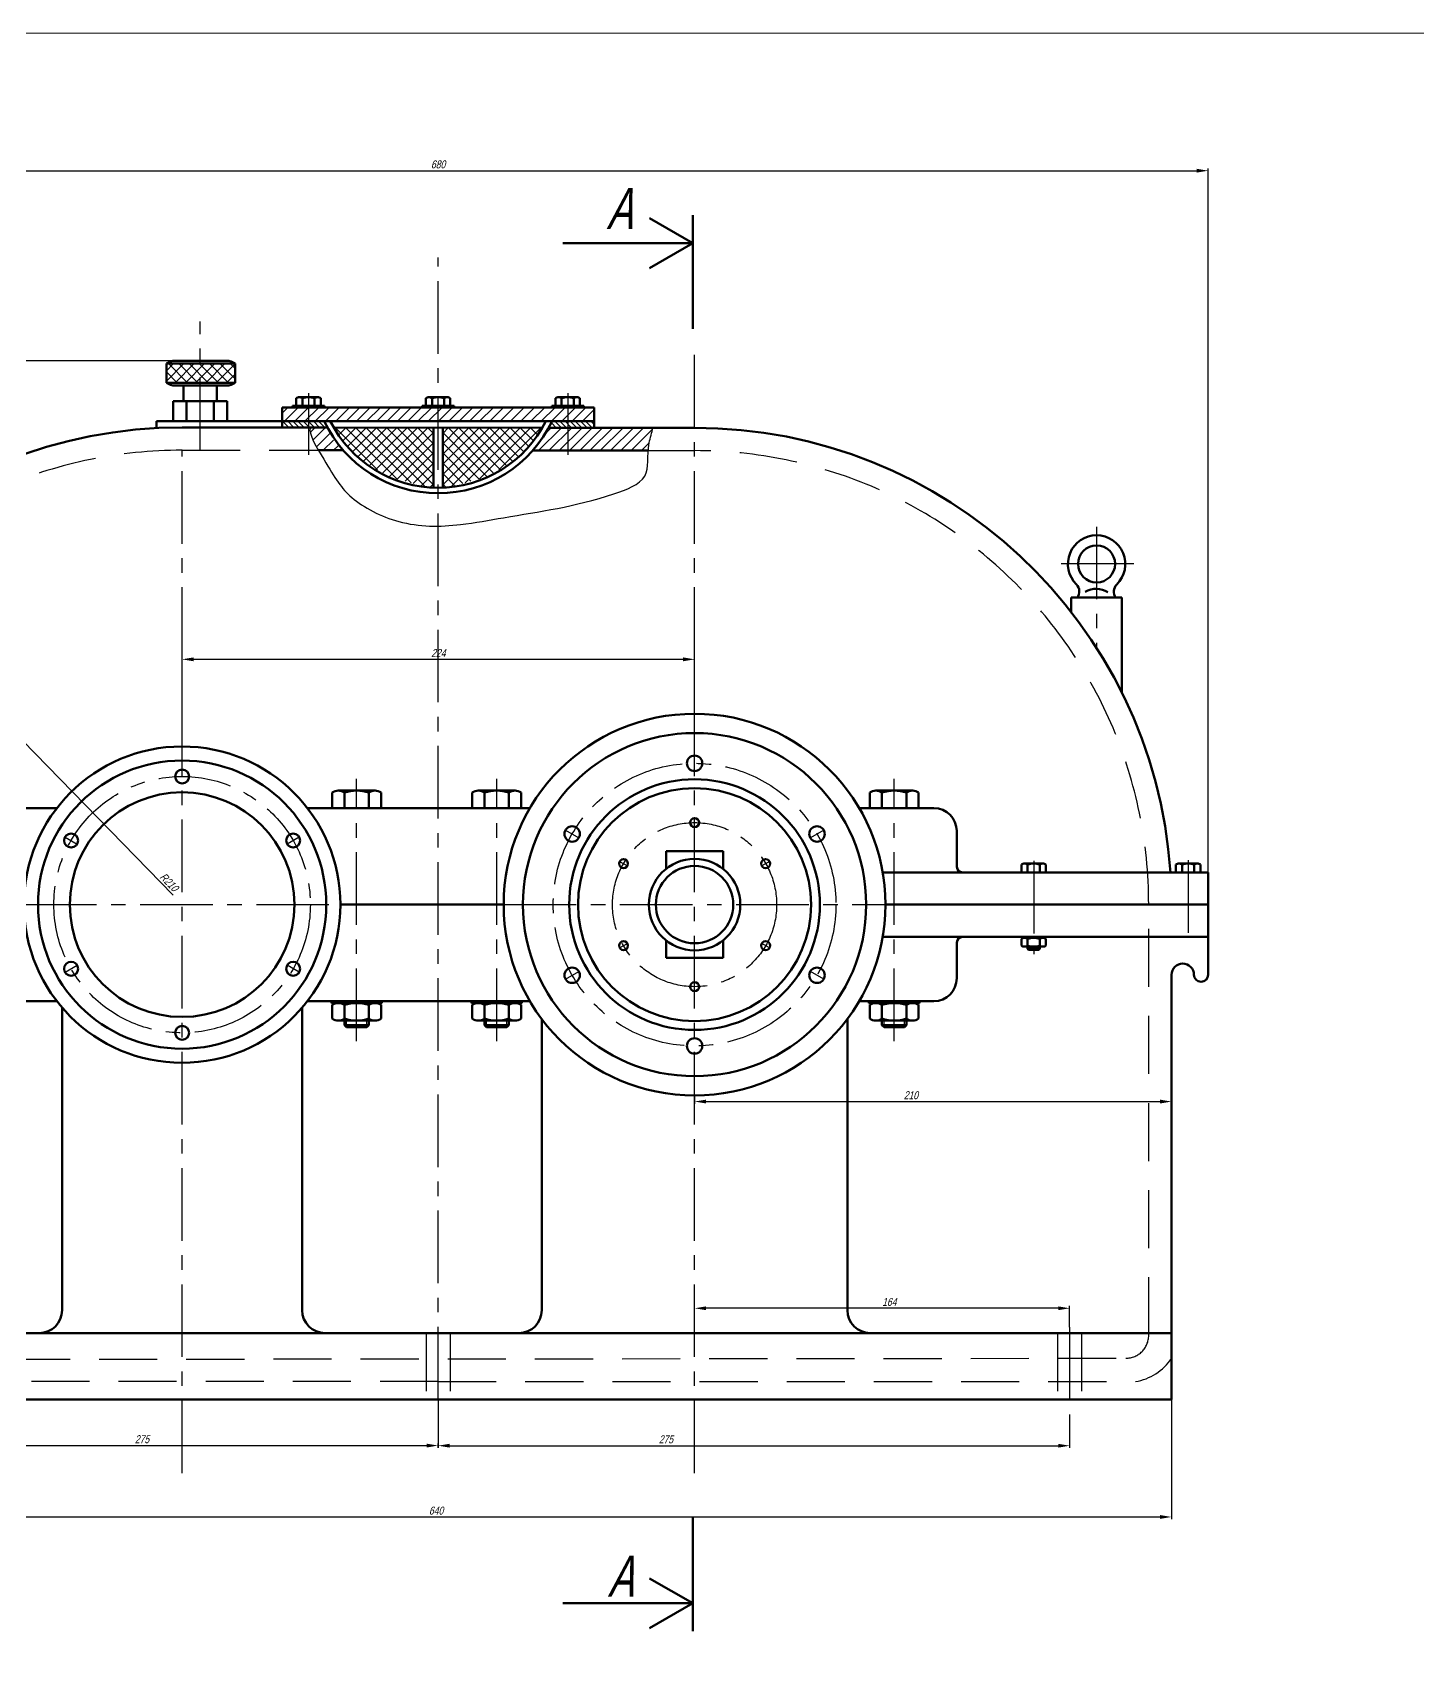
# Model space of a CAD drawing. Header units: millimetres. Extents: x 17910 to 19863, y 26307 to 27710.
# Drawn here: x 18281 to 18886, y 26997 to 27710 of the extents above; entities that cross this region are included whole.
import ezdxf

# ---------------------------------------------------------------- set-up
doc = ezdxf.new("R2010")
doc.units = ezdxf.units.MM
doc.linetypes.add('CENTER', pattern=[50.8, 31.75, -6.35, 6.35, -6.35])
doc.linetypes.add('DASHEDX2', pattern=[38.1, 25.4, -12.7])
for name, color, linetype in [('ОСЕВ', 5, 'CENTER'), ('Пунктир', 243, 'DASHEDX2'), ('РАЗМ', 6, 'Continuous'), ('ТОНК', 140, 'Continuous'), ('ШТРИХ', 30, 'Continuous')]:
    doc.layers.add(name, color=color, linetype=linetype)
doc.layers.add('ОСН', color=7, linetype='Continuous', lineweight=50)
doc.styles.add('MYSTYLE2', font='cad1win.shx', dxfattribs={"width": 0.8, "oblique": 15})
doc.styles.add('STYLE1', font='cad1win.shx', dxfattribs={"width": 0.9, "oblique": 15})
doc.dimstyles.new('STANDARD1', dxfattribs={"dimtxt": 3.5, "dimasz": 5, "dimexe": 1, "dimexo": 0, "dimgap": 1, "dimtad": 1, "dimdec": 4, "dimdsep": 46, "dimlunit": 6, "dimtxsty": 'MYSTYLE2', "dimcen": 2.5, "dimadec": 0, "dimazin": 0, "dimtfac": 1, "dimtdec": 4, "dimtmove": 0, "dimatfit": 3, "dimfxl": 0, "dimtolj": 1, "dimtzin": 0, "dimarcsym": 0})
pattern_1 = [(45, (-5092.6854, 618.8602), (-2.24506403, 2.24506403), [])]
pattern_2 = [(135, (-5092.6854, 618.8602), (-1.122532015, -1.122532015), [])]
pattern_3 = [(45, (-5092.6854, 618.8602), (-2.24506403, 2.24506403), []), (135, (-5092.6854, 618.8602), (-2.24506403, -2.24506403), [])]

# ---------------------------------------------------------------- blocks, each defined once
blk = doc.blocks.new('*D11')
at = {"layer": 'DEFPOINTS', "color": 0}
for p in [(18200.53, 27478.21), (18346.13, 27328.69)]:
    blk.add_point(p, dxfattribs=at)
at = {"layer": 'РАЗМ', "color": 0, "lineweight": -2}
blk.add_line((18342.14, 27332.79), (18204.02, 27474.63), dxfattribs=at)
at = {"layer": 'РАЗМ', "color": 0}
blk.add_solid([(18204.62, 27475.21), (18203.42, 27474.05), (18200.53, 27478.21)], dxfattribs=at)
at = {"layer": 'РАЗМ', "color": 0, "insert": (18340.41, 27338.51), "char_height": 3.5, "attachment_point": 5, "rotation": 314.23825, "style": 'MYSTYLE2'}
blk.add_mtext('\\A1;R210', dxfattribs=at)
blk = doc.blocks.new('*D8')
at = {"layer": 'DEFPOINTS', "color": 0}
for p in [(18033.05, 27566.46), (18342.71, 27566.46), (18137.43, 27112.36)]:
    blk.add_point(p, dxfattribs=at)
at = {"layer": 'РАЗМ', "color": 0, "lineweight": -2}
for p, q in [((18342.71, 27566.46), (18032.05, 27566.46)), ((18033.05, 27117.36), (18033.05, 27561.46)), ((18137.43, 27112.36), (18032.05, 27112.36))]:
    blk.add_line(p, q, dxfattribs=at)
at = {"layer": 'РАЗМ', "color": 0}
for points in [[(18032.22, 27561.46), (18033.88, 27561.46), (18033.05, 27566.46)], [(18032.22, 27117.36), (18033.88, 27117.36), (18033.05, 27112.36)]]:
    blk.add_solid(points, dxfattribs=at)
at = {"layer": 'РАЗМ', "color": 0, "insert": (18030.3, 27339.41), "char_height": 3.5, "attachment_point": 5, "rotation": 90, "style": 'MYSTYLE2'}
blk.add_mtext('\\A1;454', dxfattribs=at)
blk = doc.blocks.new('*D7')
at = {"layer": 'DEFPOINTS', "color": 0}
for p in [(18794.64, 27649.61), (18121.41, 27342.81), (18794.64, 27342.81)]:
    blk.add_point(p, dxfattribs=at)
at = {"layer": 'РАЗМ', "color": 0, "lineweight": -2}
for p, q in [((18121.41, 27342.81), (18121.41, 27650.61)), ((18126.41, 27649.61), (18789.64, 27649.61)), ((18794.64, 27342.81), (18794.64, 27650.61))]:
    blk.add_line(p, q, dxfattribs=at)
at = {"layer": 'РАЗМ', "color": 0}
for points in [[(18126.41, 27650.45), (18126.41, 27648.78), (18121.41, 27649.61)], [(18789.64, 27650.45), (18789.64, 27648.78), (18794.64, 27649.61)]]:
    blk.add_solid(points, dxfattribs=at)
at = {"layer": 'РАЗМ', "color": 0, "insert": (18458.02, 27652.36), "char_height": 3.5, "attachment_point": 5, "style": 'MYSTYLE2'}
blk.add_mtext('\\A1;680', dxfattribs=at)
blk = doc.blocks.new('*D10')
at = {"layer": 'DEFPOINTS', "color": 0}
for p in [(18570.13, 27435.95), (18570.13, 27412.14), (18346.13, 27397.85)]:
    blk.add_point(p, dxfattribs=at)
at = {"layer": 'РАЗМ', "color": 0, "lineweight": -2}
for p, q in [((18346.13, 27397.85), (18346.13, 27436.95)), ((18351.13, 27435.95), (18565.13, 27435.95)), ((18570.13, 27412.14), (18570.13, 27436.95))]:
    blk.add_line(p, q, dxfattribs=at)
at = {"layer": 'РАЗМ', "color": 0}
for points in [[(18351.13, 27436.78), (18351.13, 27435.11), (18346.13, 27435.95)], [(18565.13, 27436.78), (18565.13, 27435.11), (18570.13, 27435.95)]]:
    blk.add_solid(points, dxfattribs=at)
at = {"layer": 'РАЗМ', "color": 0, "insert": (18458.13, 27438.7), "char_height": 3.5, "attachment_point": 5, "style": 'MYSTYLE2'}
blk.add_mtext('\\A1;224', dxfattribs=at)
blk = doc.blocks.new('*D14')
at = {"layer": 'DEFPOINTS', "color": 0}
for p in [(18137.43, 27112.36), (18778.61, 27112.36), (18778.61, 27060.95)]:
    blk.add_point(p, dxfattribs=at)
at = {"layer": 'РАЗМ', "color": 0, "lineweight": -2}
for p, q in [((18137.43, 27112.36), (18137.43, 27059.95)), ((18778.61, 27112.36), (18778.61, 27059.95)), ((18142.43, 27060.95), (18773.61, 27060.95))]:
    blk.add_line(p, q, dxfattribs=at)
at = {"layer": 'РАЗМ', "color": 0}
for points in [[(18142.43, 27061.78), (18142.43, 27060.12), (18137.43, 27060.95)], [(18773.61, 27061.78), (18773.61, 27060.12), (18778.61, 27060.95)]]:
    blk.add_solid(points, dxfattribs=at)
at = {"layer": 'РАЗМ', "color": 0, "insert": (18457.15, 27063.7), "char_height": 3.5, "attachment_point": 5, "style": 'MYSTYLE2'}
blk.add_mtext('\\A1;640', dxfattribs=at)
blk = doc.blocks.new('*D12')
at = {"layer": 'DEFPOINTS', "color": 0}
for p in [(18458.02, 27112.36), (18181.56, 27106.45), (18458.02, 27092.17)]:
    blk.add_point(p, dxfattribs=at)
at = {"layer": 'РАЗМ', "color": 0, "lineweight": -2}
for p, q in [((18458.02, 27112.36), (18458.02, 27091.17)), ((18181.56, 27106.45), (18181.56, 27091.17)), ((18186.56, 27092.17), (18453.02, 27092.17))]:
    blk.add_line(p, q, dxfattribs=at)
at = {"layer": 'РАЗМ', "color": 0}
for points in [[(18186.56, 27093), (18186.56, 27091.33), (18181.56, 27092.17)], [(18453.02, 27093), (18453.02, 27091.33), (18458.02, 27092.17)]]:
    blk.add_solid(points, dxfattribs=at)
at = {"layer": 'РАЗМ', "color": 0, "insert": (18328.6, 27094.92), "char_height": 3.5, "attachment_point": 5, "style": 'MYSTYLE2'}
blk.add_mtext('\\A1;275', dxfattribs=at)
blk = doc.blocks.new('*D16')
at = {"layer": 'DEFPOINTS', "color": 0}
for p in [(18778.61, 27298.06), (18570.13, 27245.24), (18778.61, 27242.58)]:
    blk.add_point(p, dxfattribs=at)
at = {"layer": 'РАЗМ', "color": 0, "lineweight": -2}
for p, q in [((18778.61, 27298.06), (18778.61, 27241.58)), ((18570.13, 27245.24), (18570.13, 27241.58)), ((18575.13, 27242.58), (18773.61, 27242.58))]:
    blk.add_line(p, q, dxfattribs=at)
at = {"layer": 'РАЗМ', "color": 0}
for points in [[(18575.13, 27243.42), (18575.13, 27241.75), (18570.13, 27242.58)], [(18773.61, 27243.42), (18773.61, 27241.75), (18778.61, 27242.58)]]:
    blk.add_solid(points, dxfattribs=at)
at = {"layer": 'РАЗМ', "color": 0, "insert": (18664.69, 27245.33), "char_height": 3.5, "attachment_point": 5, "style": 'MYSTYLE2'}
blk.add_mtext('\\A1;210', dxfattribs=at)
blk = doc.blocks.new('*D13')
at = {"layer": 'DEFPOINTS', "color": 0}
for p in [(18734.08, 27105.04), (18458.02, 27091.17), (18734.08, 27092.11)]:
    blk.add_point(p, dxfattribs=at)
at = {"layer": 'РАЗМ', "color": 0, "lineweight": -2}
for p, q in [((18734.08, 27105.04), (18734.08, 27091.11)), ((18458.02, 27091.17), (18458.02, 27093.11)), ((18463.02, 27092.11), (18729.08, 27092.11))]:
    blk.add_line(p, q, dxfattribs=at)
at = {"layer": 'РАЗМ', "color": 0}
for points in [[(18463.02, 27092.94), (18463.02, 27091.27), (18458.02, 27092.11)], [(18729.08, 27092.94), (18729.08, 27091.27), (18734.08, 27092.11)]]:
    blk.add_solid(points, dxfattribs=at)
at = {"layer": 'РАЗМ', "color": 0, "insert": (18557.61, 27094.86), "char_height": 3.5, "attachment_point": 5, "style": 'MYSTYLE2'}
blk.add_mtext('\\A1;275', dxfattribs=at)
blk = doc.blocks.new('*D15')
at = {"layer": 'DEFPOINTS', "color": 0}
for p in [(18570.13, 27152.2), (18570.13, 27141.36), (18734.08, 27143.9)]:
    blk.add_point(p, dxfattribs=at)
at = {"layer": 'РАЗМ', "color": 0, "lineweight": -2}
for p, q in [((18570.13, 27141.36), (18570.13, 27153.2)), ((18729.08, 27152.2), (18575.13, 27152.2)), ((18734.08, 27143.9), (18734.08, 27153.2))]:
    blk.add_line(p, q, dxfattribs=at)
at = {"layer": 'РАЗМ', "color": 0}
for points in [[(18575.13, 27153.03), (18575.13, 27151.37), (18570.13, 27152.2)], [(18729.08, 27153.03), (18729.08, 27151.37), (18734.08, 27152.2)]]:
    blk.add_solid(points, dxfattribs=at)
at = {"layer": 'РАЗМ', "color": 0, "insert": (18655.25, 27154.95), "char_height": 3.5, "attachment_point": 5, "style": 'MYSTYLE2'}
blk.add_mtext('\\A1;164', dxfattribs=at)

msp = doc.modelspace()

# ---------------------------------------------------------------- hatches: boundary and pattern name
at = {"layer": 'ШТРИХ'}
h = msp.add_hatch(dxfattribs=at)
h.set_pattern_fill('ANSI37', color=256, style=0)
h.set_pattern_definition(pattern_3)
h.paths.add_polyline_path([(18339.27859, 27565.24258), (18369.26914, 27565.24258), (18369.26914, 27556.91169), (18339.27859, 27556.91169)])
h = msp.add_hatch(dxfattribs=at)
h.set_pattern_fill('ANSI31', color=256, style=0)
h.set_pattern_definition([(45, (-5092.6854, 621.591), (-2.24506403, 2.24506403), [])])
h.paths.add_polyline_path([(18389.84938, 27546.09415), (18526.19543, 27546.09415), (18526.19543, 27540.07905), (18389.84938, 27540.07905)])
h = msp.add_hatch(dxfattribs=at)
h.set_pattern_fill('ANSI31', color=256, scale=0.5, angle=90, style=0)
h.set_pattern_definition(pattern_2)
h.paths.add_polyline_path([(18389.84938, 27540.07905), (18408.23036, 27540.07905), (18408.54239, 27538.20669), (18409.62743, 27537.32943), (18389.84938, 27537.34827)])
h = msp.add_hatch(dxfattribs=at)
h.set_pattern_fill('ANSI31', color=256, scale=0.5, angle=90, style=0)
h.set_pattern_definition(pattern_2)
h.paths.add_polyline_path([(18526.19543, 27540.07905), (18507.81445, 27540.07905), (18507.50242, 27538.20669), (18506.41739, 27537.32943), (18526.19543, 27537.34827)])
h = msp.add_hatch(dxfattribs=at)
h.set_pattern_fill('ANSI31', color=256, style=0)
h.set_pattern_definition(pattern_1)
h.paths.add_polyline_path([(18402.18759, 27537.33652), (18409.62743, 27537.32943), (18412.78029, 27530.64116), (18416.5936, 27527.33842), (18405.69181, 27527.33842), (18402.71077, 27533.92768), (18402.21039, 27536.37154)])
h = msp.add_hatch(dxfattribs=at)
h.set_pattern_fill('ANSI37', color=256, style=0)
h.set_pattern_definition(pattern_3)
h.paths.add_polyline_path([(18412.37825, 27537.32681), (18456.02548, 27537.28144), (18456.02548, 27510.99649), (18449.37984, 27512.24897), (18437.70604, 27515.42954), (18427.62413, 27520.94252), (18419.09437, 27528.45284), (18413.56625, 27535.93737)])
h = msp.add_hatch(dxfattribs=at)
h.set_pattern_fill('ANSI37', color=256, style=0)
h.set_pattern_definition([(135, (42008.7302, 618.8602), (2.24506403, 2.24506403), []), (45, (42008.7302, 618.8602), (2.24506403, -2.24506403), [])])
h.paths.add_polyline_path([(18503.66656, 27537.32681), (18460.01933, 27537.28144), (18460.01933, 27510.99649), (18466.66497, 27512.24897), (18478.33877, 27515.42954), (18488.42068, 27520.94252), (18496.95044, 27528.45284), (18502.47857, 27535.93737)])
h = msp.add_hatch(dxfattribs=at)
h.set_pattern_fill('ANSI31', color=256, style=0)
h.set_pattern_definition(pattern_1)
h.paths.add_polyline_path([(18549.84364, 27527.21381), (18550.2231, 27533.71812), (18551.94786, 27537.19389), (18506.36717, 27537.2373), (18503.27617, 27530.94638), (18499.34167, 27527.21381)])

# ---------------------------------------------------------------- linework, layer by layer
at = {"const_width": 0.5}
msp.add_lwpolyline([(17909.8245, 26307.23423), (17909.8245, 27709.73423), (19862.3245, 27709.73423), (19862.3245, 26307.23423)], dxfattribs=at)
at = {"layer": 'ОСЕВ'}
for p, q in [((18458.02241, 27112.35925), (18458.02241, 27611.72358)), ((18354.02247, 27527.38308), (18354.02247, 27583.67818)), ((18570.12907, 27080.11413), (18570.12907, 27575.38157)), ((18401.35996, 27552.35171), (18401.35996, 27525.29599)), ((18514.68485, 27552.35171), (18514.68485, 27525.29599)), ((18346.12907, 27080.11413), (18346.12907, 27527.3899)), ((18745.86084, 27493.95658), (18745.86084, 27440.19044)), ((18762.17542, 27477.642), (18729.54626, 27477.642)), ((18422.40909, 27269.03508), (18422.40909, 27383.65993)), ((18483.62784, 27269.03508), (18483.62784, 27383.65993)), ((18657.37867, 27269.03508), (18657.37867, 27383.65993)), ((18513.69482, 27361.27405), (18519.52741, 27357.9066)), ((18626.56332, 27361.27405), (18620.73073, 27357.9066)), ((18294.94154, 27358.24485), (18300.23188, 27355.19047)), ((18397.3166, 27358.24485), (18392.02626, 27355.19047)), ((18537.36905, 27347.60573), (18540.75487, 27345.65092)), ((18602.88909, 27347.60573), (18599.50327, 27345.65092)), ((18718.35282, 27347.79513), (18718.35282, 27307.01963)), ((18785.88728, 27348.09854), (18785.88728, 27310.41019)), ((18276.97338, 27328.69172), (18415.28476, 27328.69172)), ((18486.68059, 27328.69172), (18653.57755, 27328.69172)), ((18537.36905, 27309.77771), (18540.75487, 27311.73251)), ((18602.88909, 27309.77771), (18599.50327, 27311.73251)), ((18294.94154, 27299.13858), (18300.23188, 27302.19296)), ((18397.3166, 27299.13858), (18392.02626, 27302.19296)), ((18513.69482, 27296.10939), (18519.52741, 27299.47684)), ((18626.56332, 27296.10939), (18620.73073, 27299.47684)), ((18734.07613, 27143.90266), (18734.07613, 27105.04396))]:
    msp.add_line(p, q, dxfattribs=at)
for centre, radius in [((18570.12907, 27328.69172), 61.79721), ((18346.12907, 27328.69172), 56.05189), ((18570.12907, 27328.69172), 35.87321)]:
    msp.add_circle(centre, radius, dxfattribs=at)
at = {"layer": 'ОСН'}
for p, q in [((18569.39004, 27617.94977), (18550.37428, 27628.84844)), ((18512.5081, 27617.94977), (18569.39004, 27617.94977)), ((18569.39004, 27617.94977), (18550.37428, 27607.05111)), ((18339.27859, 27565.24258), (18369.26914, 27565.24258)), ((18339.27859, 27565.24258), (18339.27859, 27561.07714)), ((18339.27859, 27556.91169), (18339.27859, 27561.07714)), ((18346.77623, 27566.46092), (18342.7131, 27566.46092)), ((18361.7715, 27566.46092), (18346.77623, 27566.46092)), ((18365.83462, 27566.46092), (18361.7715, 27566.46092)), ((18369.26914, 27565.24258), (18369.26914, 27561.07714)), ((18369.26914, 27556.91169), (18369.26914, 27561.07714)), ((18369.26914, 27556.91169), (18339.27859, 27556.91169)), ((18346.77623, 27555.69335), (18342.7131, 27555.69335)), ((18346.77623, 27555.69335), (18346.77623, 27548.80286)), ((18361.7715, 27555.69335), (18346.77623, 27555.69335)), ((18361.26871, 27555.69335), (18361.26871, 27548.80286)), ((18365.83462, 27555.69335), (18361.7715, 27555.69335)), ((18342.18237, 27548.80286), (18365.86257, 27548.80286)), ((18342.18237, 27548.80286), (18342.18237, 27540.07905)), ((18348.10242, 27548.80286), (18348.09411, 27540.07718)), ((18359.94252, 27548.80286), (18359.95083, 27540.07718)), ((18365.86257, 27548.80286), (18365.86257, 27540.07905)), ((18389.84938, 27546.09415), (18458.02241, 27546.09415)), ((18389.84938, 27537.34827), (18389.84938, 27546.09415)), ((18396.0224, 27546.74192), (18394.3772, 27546.74192)), ((18394.3772, 27546.74192), (18394.3772, 27546.09415)), ((18396.0224, 27550.14097), (18396.0224, 27548.65828)), ((18396.0224, 27546.74192), (18396.0224, 27548.65828)), ((18401.35996, 27546.74192), (18396.0224, 27546.74192)), ((18397.24491, 27550.57463), (18398.69118, 27550.57463)), ((18398.69118, 27550.57463), (18404.02874, 27550.57463)), ((18398.69118, 27550.14097), (18398.69118, 27548.65828)), ((18398.69118, 27546.74192), (18398.69118, 27548.65828)), ((18401.35996, 27546.74192), (18406.69752, 27546.74192)), ((18404.02874, 27550.57463), (18405.47501, 27550.57463)), ((18404.02874, 27550.14097), (18404.02874, 27548.65828)), ((18404.02874, 27546.74192), (18404.02874, 27548.65828)), ((18406.69752, 27550.14097), (18406.69752, 27548.65828)), ((18406.69752, 27546.74192), (18406.69752, 27548.65828)), ((18406.69752, 27546.74192), (18408.34272, 27546.74192)), ((18408.34272, 27546.74192), (18408.34272, 27546.09415)), ((18451.03965, 27546.74192), (18451.03965, 27546.09415)), ((18452.68484, 27546.74192), (18451.03965, 27546.74192)), ((18452.68484, 27550.14097), (18452.68484, 27548.65828)), ((18452.68484, 27546.74192), (18452.68484, 27548.65828)), ((18458.02241, 27546.74192), (18452.68484, 27546.74192)), ((18455.35362, 27550.57463), (18453.90736, 27550.57463)), ((18460.69119, 27550.57463), (18455.35362, 27550.57463)), ((18455.35362, 27550.14097), (18455.35362, 27548.65828)), ((18455.35362, 27546.74192), (18455.35362, 27548.65828)), ((18458.02241, 27546.74192), (18463.35997, 27546.74192)), ((18526.19543, 27546.09415), (18458.02241, 27546.09415)), ((18462.13745, 27550.57463), (18460.69119, 27550.57463)), ((18460.69119, 27550.14097), (18460.69119, 27548.65828)), ((18460.69119, 27546.74192), (18460.69119, 27548.65828)), ((18463.35997, 27550.14097), (18463.35997, 27548.65828)), ((18463.35997, 27546.74192), (18463.35997, 27548.65828)), ((18463.35997, 27546.74192), (18465.00517, 27546.74192)), ((18465.00517, 27546.74192), (18465.00517, 27546.09415)), ((18509.34729, 27546.74192), (18507.70209, 27546.74192)), ((18507.70209, 27546.74192), (18507.70209, 27546.09415)), ((18509.34729, 27550.14097), (18509.34729, 27548.65828)), ((18509.34729, 27546.74192), (18509.34729, 27548.65828)), ((18514.68485, 27546.74192), (18509.34729, 27546.74192)), ((18512.01607, 27550.57463), (18510.56981, 27550.57463)), ((18517.35363, 27550.57463), (18512.01607, 27550.57463)), ((18512.01607, 27550.14097), (18512.01607, 27548.65828)), ((18512.01607, 27546.74192), (18512.01607, 27548.65828)), ((18514.68485, 27546.74192), (18520.02242, 27546.74192)), ((18518.7999, 27550.57463), (18517.35363, 27550.57463)), ((18517.35363, 27550.14097), (18517.35363, 27548.65828)), ((18517.35363, 27546.74192), (18517.35363, 27548.65828)), ((18520.02242, 27550.14097), (18520.02242, 27548.65828)), ((18520.02242, 27546.74192), (18520.02242, 27548.65828)), ((18520.02242, 27546.74192), (18521.66761, 27546.74192)), ((18521.66761, 27546.74192), (18521.66761, 27546.09415)), ((18526.19543, 27540.07905), (18526.19543, 27546.09415)), ((18334.92996, 27540.07905), (18334.92996, 27537.08921)), ((18342.18237, 27540.07905), (18334.92996, 27540.07905)), ((18354.02247, 27540.0753), (18342.18237, 27540.07905)), ((18354.02247, 27540.0753), (18365.86257, 27540.07905)), ((18365.86257, 27540.07905), (18526.19543, 27540.07905)), ((18526.19543, 27537.21842), (18526.19543, 27540.07905)), ((18346.12907, 27537.3899), (18409.62743, 27537.32943)), ((18412.37825, 27537.32681), (18503.61634, 27537.23992)), ((18456.02548, 27537.28144), (18456.02548, 27510.99649)), ((18460.01933, 27537.28144), (18460.01933, 27510.99649)), ((18506.36717, 27537.2373), (18570.12907, 27537.17658)), ((18405.69181, 27527.33842), (18416.5936, 27527.33842)), ((18549.84364, 27527.21381), (18499.34167, 27527.21381)), ((18734.77007, 27462.91996), (18745.86084, 27462.91996)), ((18734.77007, 27462.91996), (18734.77007, 27456.66821)), ((18756.95161, 27462.91996), (18745.86084, 27462.91996)), ((18756.95161, 27462.91996), (18756.95161, 27421.2796)), ((18411.73396, 27377.69281), (18411.73396, 27374.72744)), ((18411.73396, 27370.89472), (18411.73396, 27374.72744)), ((18414.17899, 27378.56015), (18417.07153, 27378.56015)), ((18417.07153, 27378.56015), (18427.74665, 27378.56015)), ((18417.07153, 27377.69281), (18417.07153, 27374.72744)), ((18417.07153, 27370.89472), (18417.07153, 27374.72744)), ((18427.74665, 27378.56015), (18430.63918, 27378.56015)), ((18427.74665, 27377.69281), (18427.74665, 27374.72744)), ((18427.74665, 27370.89472), (18427.74665, 27374.72744)), ((18433.08421, 27377.69281), (18433.08421, 27374.72744)), ((18433.08421, 27370.89472), (18433.08421, 27374.72744)), ((18472.95272, 27377.69281), (18472.95272, 27374.72744)), ((18472.95272, 27370.89472), (18472.95272, 27374.72744)), ((18475.39775, 27378.56015), (18478.29028, 27378.56015)), ((18478.29028, 27378.56015), (18488.96541, 27378.56015)), ((18478.29028, 27377.69281), (18478.29028, 27374.72744)), ((18478.29028, 27370.89472), (18478.29028, 27374.72744)), ((18488.96541, 27378.56015), (18491.85794, 27378.56015)), ((18488.96541, 27377.69281), (18488.96541, 27374.72744)), ((18488.96541, 27370.89472), (18488.96541, 27374.72744)), ((18494.30297, 27377.69281), (18494.30297, 27374.72744)), ((18494.30297, 27370.89472), (18494.30297, 27374.72744)), ((18646.70354, 27377.69281), (18646.70354, 27374.72744)), ((18646.70354, 27370.89472), (18646.70354, 27374.72744)), ((18649.14857, 27378.56015), (18652.0411, 27378.56015)), ((18652.0411, 27378.56015), (18662.71623, 27378.56015)), ((18652.0411, 27377.69281), (18652.0411, 27374.72744)), ((18652.0411, 27370.89472), (18652.0411, 27374.72744)), ((18662.71623, 27378.56015), (18665.60876, 27378.56015)), ((18662.71623, 27377.69281), (18662.71623, 27374.72744)), ((18662.71623, 27370.89472), (18662.71623, 27374.72744)), ((18668.05379, 27377.69281), (18668.05379, 27374.72744)), ((18668.05379, 27370.89472), (18668.05379, 27374.72744)), ((18259.6234, 27370.89472), (18291.34389, 27370.89472)), ((18400.91425, 27370.89472), (18498.13911, 27370.89472)), ((18656.42142, 27370.89472), (18642.11903, 27370.89472)), ((18656.42142, 27370.89472), (18674.74696, 27370.89472)), ((18684.74696, 27360.89472), (18684.74696, 27345.33561)), ((18557.66834, 27352.00212), (18570.12907, 27352.00212)), ((18557.66834, 27344.33557), (18557.66834, 27352.00212)), ((18582.5898, 27352.00212), (18570.12907, 27352.00212)), ((18582.5898, 27344.33557), (18582.5898, 27352.00212)), ((18713.01526, 27346.20472), (18713.01526, 27344.72203)), ((18714.23777, 27346.63838), (18715.68404, 27346.63838)), ((18715.68404, 27346.63838), (18721.0216, 27346.63838)), ((18715.68404, 27346.20472), (18715.68404, 27344.72203)), ((18721.0216, 27346.63838), (18722.46787, 27346.63838)), ((18721.0216, 27346.20472), (18721.0216, 27344.72203)), ((18723.69038, 27346.20472), (18723.69038, 27344.72203)), ((18780.54972, 27346.20472), (18780.54972, 27344.72203)), ((18781.77224, 27346.63838), (18783.2185, 27346.63838)), ((18783.2185, 27346.63838), (18788.55606, 27346.63838)), ((18783.2185, 27346.20472), (18783.2185, 27344.72203)), ((18788.55606, 27346.63838), (18790.00233, 27346.63838)), ((18788.55606, 27346.20472), (18788.55606, 27344.72203)), ((18791.22485, 27346.20472), (18791.22485, 27344.72203)), ((18652.37531, 27342.80567), (18794.63976, 27342.80567)), ((18684.74696, 27345.33561), (18684.75042, 27345.20342)), ((18713.01526, 27342.80567), (18713.01526, 27344.72203)), ((18715.68404, 27342.80567), (18715.68404, 27344.72203)), ((18721.0216, 27342.80567), (18721.0216, 27344.72203)), ((18723.69038, 27342.80567), (18723.69038, 27344.72203)), ((18780.54972, 27342.80567), (18780.54972, 27344.72203)), ((18783.2185, 27342.80567), (18783.2185, 27344.72203)), ((18788.55606, 27342.80567), (18788.55606, 27344.72203)), ((18791.22485, 27342.80567), (18791.22485, 27344.72203)), ((18794.63976, 27342.80567), (18794.63976, 27298.05683)), ((18415.28476, 27328.69172), (18486.68059, 27328.69172)), ((18653.57755, 27328.69172), (18794.63976, 27328.69172)), ((18557.66834, 27313.04787), (18557.66834, 27305.38131)), ((18582.5898, 27313.04787), (18582.5898, 27305.38131)), ((18652.37531, 27314.57776), (18794.63976, 27314.57776)), ((18684.74696, 27312.04783), (18684.75042, 27312.18001)), ((18684.74696, 27296.48871), (18684.74696, 27312.04783)), ((18712.83897, 27314.57776), (18712.83897, 27314.17252)), ((18718.35282, 27314.17252), (18712.83897, 27314.17252)), ((18713.01526, 27313.73885), (18713.01526, 27312.25616)), ((18713.01526, 27310.77347), (18713.01526, 27312.25616)), ((18714.23777, 27310.3398), (18715.68404, 27310.3398)), ((18715.68404, 27313.73885), (18715.68404, 27312.25616)), ((18715.68404, 27310.77347), (18715.68404, 27312.25616)), ((18715.68404, 27309.3226), (18715.68404, 27310.3398)), ((18715.68404, 27310.3398), (18721.0216, 27310.3398)), ((18718.35282, 27314.17252), (18723.86667, 27314.17252)), ((18721.0216, 27313.73885), (18721.0216, 27312.25616)), ((18721.0216, 27310.77347), (18721.0216, 27312.25616)), ((18721.0216, 27309.3226), (18721.0216, 27310.3398)), ((18721.0216, 27310.3398), (18722.46787, 27310.3398)), ((18723.69038, 27313.73885), (18723.69038, 27312.25616)), ((18723.69038, 27310.77347), (18723.69038, 27312.25616)), ((18723.86667, 27314.57776), (18723.86667, 27314.17252)), ((18557.66834, 27305.38131), (18570.12907, 27305.38131)), ((18582.5898, 27305.38131), (18570.12907, 27305.38131)), ((18715.68404, 27309.3226), (18716.13127, 27308.87583)), ((18715.68404, 27309.3226), (18721.0216, 27309.3226)), ((18718.35282, 27308.87583), (18716.13127, 27308.87583)), ((18718.35282, 27308.87583), (18720.57436, 27308.87583)), ((18721.0216, 27309.3226), (18720.57436, 27308.87583)), ((18778.61393, 27298.05683), (18778.61393, 27112.35925)), ((18259.6234, 27286.48871), (18291.34389, 27286.48871)), ((18293.67619, 27283.62282), (18293.67619, 27151.36254)), ((18398.58195, 27283.62282), (18398.58195, 27151.36254)), ((18400.91425, 27286.48871), (18498.13911, 27286.48871)), ((18411.38139, 27286.48871), (18411.38139, 27285.67822)), ((18422.40909, 27285.67822), (18411.38139, 27285.67822)), ((18411.73396, 27284.81088), (18411.73396, 27281.84551)), ((18411.73396, 27278.88013), (18411.73396, 27281.84551)), ((18417.07153, 27284.81088), (18417.07153, 27281.84551)), ((18417.07153, 27278.88013), (18417.07153, 27281.84551)), ((18422.40909, 27285.67822), (18433.43679, 27285.67822)), ((18427.74665, 27284.81088), (18427.74665, 27281.84551)), ((18427.74665, 27278.88013), (18427.74665, 27281.84551)), ((18433.08421, 27284.81088), (18433.08421, 27281.84551)), ((18433.08421, 27278.88013), (18433.08421, 27281.84551)), ((18433.43679, 27286.48871), (18433.43679, 27285.67822)), ((18472.60014, 27286.48871), (18472.60014, 27285.67822)), ((18483.62784, 27285.67822), (18472.60014, 27285.67822)), ((18472.95272, 27284.81088), (18472.95272, 27281.84551)), ((18472.95272, 27278.88013), (18472.95272, 27281.84551)), ((18478.29028, 27284.81088), (18478.29028, 27281.84551)), ((18478.29028, 27278.88013), (18478.29028, 27281.84551)), ((18483.62784, 27285.67822), (18494.65554, 27285.67822)), ((18488.96541, 27284.81088), (18488.96541, 27281.84551)), ((18488.96541, 27278.88013), (18488.96541, 27281.84551)), ((18494.30297, 27284.81088), (18494.30297, 27281.84551)), ((18494.30297, 27278.88013), (18494.30297, 27281.84551)), ((18494.65554, 27286.48871), (18494.65554, 27285.67822)), ((18656.42142, 27286.48871), (18642.11903, 27286.48871)), ((18646.35097, 27286.48871), (18646.35097, 27285.67822)), ((18657.37867, 27285.67822), (18646.35097, 27285.67822)), ((18646.70354, 27284.81088), (18646.70354, 27281.84551)), ((18646.70354, 27278.88013), (18646.70354, 27281.84551)), ((18652.0411, 27284.81088), (18652.0411, 27281.84551)), ((18652.0411, 27278.88013), (18652.0411, 27281.84551)), ((18656.42142, 27286.48871), (18674.74696, 27286.48871)), ((18657.37867, 27285.67822), (18668.40637, 27285.67822)), ((18662.71623, 27284.81088), (18662.71623, 27281.84551)), ((18662.71623, 27278.88013), (18662.71623, 27281.84551)), ((18668.05379, 27284.81088), (18668.05379, 27281.84551)), ((18668.05379, 27278.88013), (18668.05379, 27281.84551)), ((18668.40637, 27286.48871), (18668.40637, 27285.67822)), ((18414.17899, 27278.01279), (18417.07153, 27278.01279)), ((18417.07153, 27278.01279), (18427.74665, 27278.01279)), ((18417.07153, 27275.97839), (18417.07153, 27278.01279)), ((18417.07153, 27275.97839), (18427.74665, 27275.97839)), ((18417.07153, 27275.97839), (18417.966, 27275.08485)), ((18422.40909, 27275.08485), (18417.966, 27275.08485)), ((18422.40909, 27275.08485), (18426.85218, 27275.08485)), ((18427.74665, 27275.97839), (18426.85218, 27275.08485)), ((18427.74665, 27278.01279), (18430.63918, 27278.01279)), ((18427.74665, 27275.97839), (18427.74665, 27278.01279)), ((18475.39775, 27278.01279), (18478.29028, 27278.01279)), ((18478.29028, 27278.01279), (18488.96541, 27278.01279)), ((18478.29028, 27275.97839), (18478.29028, 27278.01279)), ((18478.29028, 27275.97839), (18488.96541, 27275.97839)), ((18478.29028, 27275.97839), (18479.18475, 27275.08485)), ((18483.62784, 27275.08485), (18479.18475, 27275.08485)), ((18483.62784, 27275.08485), (18488.07093, 27275.08485)), ((18488.96541, 27275.97839), (18488.07093, 27275.08485)), ((18488.96541, 27278.01279), (18491.85794, 27278.01279)), ((18488.96541, 27275.97839), (18488.96541, 27278.01279)), ((18503.33131, 27278.67465), (18503.33131, 27151.36254)), ((18636.92683, 27278.67465), (18636.92683, 27151.36254)), ((18649.14857, 27278.01279), (18652.0411, 27278.01279)), ((18652.0411, 27275.97839), (18652.0411, 27278.01279)), ((18652.0411, 27278.01279), (18662.71623, 27278.01279)), ((18652.0411, 27275.97839), (18652.93558, 27275.08485)), ((18652.0411, 27275.97839), (18662.71623, 27275.97839)), ((18657.37867, 27275.08485), (18652.93558, 27275.08485)), ((18657.37867, 27275.08485), (18661.82176, 27275.08485)), ((18662.71623, 27275.97839), (18661.82176, 27275.08485)), ((18662.71623, 27275.97839), (18662.71623, 27278.01279)), ((18662.71623, 27278.01279), (18665.60876, 27278.01279)), ((18137.43088, 27141.36254), (18283.67619, 27141.36254)), ((18408.58195, 27141.36254), (18283.67619, 27141.36254)), ((18408.58195, 27141.36254), (18493.33131, 27141.36254)), ((18646.92683, 27141.36254), (18493.33131, 27141.36254)), ((18646.92683, 27141.36254), (18778.61393, 27141.36254)), ((18137.43088, 27112.35925), (18778.61393, 27112.35925)), ((18569.39004, 27023.19453), (18550.37428, 27034.09319)), ((18512.5081, 27023.19453), (18569.39004, 27023.19453)), ((18569.39004, 27023.19453), (18550.37428, 27012.29586))]:
    msp.add_line(p, q, dxfattribs=at)
at = {"layer": 'ОСН', "lineweight": 100}
for p, q in [((18569.39004, 27630.18921), (18569.39004, 27580.43482)), ((18569.39004, 27010.95509), (18569.39004, 27060.70947))]:
    msp.add_line(p, q, dxfattribs=at)
at = {"layer": 'ОСН'}
for centre, radius in [((18745.86084, 27477.642), 8.09422), ((18570.12907, 27328.69172), 83.44848), ((18570.12907, 27328.69172), 75), ((18346.12907, 27328.69172), 69.15569), ((18346.12907, 27328.69172), 63), ((18346.12907, 27328.69172), 63), ((18570.12907, 27390.48893), 3.36745), ((18346.12907, 27384.74361), 3.05438), ((18570.12907, 27328.69172), 54.79697), ((18346.12907, 27328.69172), 49.10379), ((18570.12907, 27328.69172), 50.94699), ((18516.61111, 27359.59032), 3.36745), ((18570.12907, 27364.56493), 1.9548), ((18623.64702, 27359.59032), 3.36745), ((18297.58671, 27356.71766), 3.05438), ((18394.67143, 27356.71766), 3.05438), ((18539.06196, 27346.62832), 1.9548), ((18570.12907, 27328.69172), 20), ((18601.19618, 27346.62832), 1.9548), ((18570.12907, 27328.69172), 16.92125), ((18539.06196, 27310.75511), 1.9548), ((18601.19618, 27310.75511), 1.9548), ((18297.58671, 27300.66577), 3.05438), ((18394.67143, 27300.66577), 3.05438), ((18516.61111, 27297.79311), 3.36745), ((18623.64702, 27297.79311), 3.36745), ((18570.12907, 27292.81851), 1.9548), ((18346.12907, 27272.63983), 3.05438), ((18570.12907, 27266.89451), 3.36745)]:
    msp.add_circle(centre, radius, dxfattribs=at)
for centre, radius, start, end in [((18342.87026, 27560.56777), 5.89525, 88.47246957, 127.53512328), ((18343.18456, 27560.56777), 5.89525, 88.47246958, 91.52753042), ((18365.36317, 27560.56777), 5.89525, 88.47246957, 91.52753043), ((18365.67747, 27560.56777), 5.89525, 52.46487672, 91.52753042), ((18342.87026, 27561.58651), 5.89525, 232.46487672, 271.52753043), ((18343.18456, 27561.58651), 5.89525, 268.47246958, 271.52753042), ((18365.36317, 27561.58651), 5.89525, 268.47246957, 271.52753043), ((18365.67747, 27561.58651), 5.89525, 268.47246958, 307.53512328), ((18397.30085, 27548.47697), 2.09841, 88.47246958, 127.53512328), ((18397.41272, 27548.47697), 2.09841, 52.46487672, 91.52753043), ((18401.35996, 27542.14599), 8.42865, 71.54062088, 108.45937913), ((18405.30719, 27548.47697), 2.09841, 88.47246958, 127.53512328), ((18405.41907, 27548.47697), 2.09841, 52.46487672, 91.52753043), ((18453.9633, 27548.47697), 2.09841, 88.47246957, 127.53512328), ((18454.07517, 27548.47697), 2.09841, 52.46487672, 91.52753042), ((18458.02241, 27542.14599), 8.42865, 71.54062087, 108.45937912), ((18461.96964, 27548.47697), 2.09841, 88.47246957, 127.53512328), ((18462.08152, 27548.47697), 2.09841, 52.46487672, 91.52753042), ((18510.62574, 27548.47697), 2.09841, 88.47246957, 127.53512328), ((18510.73762, 27548.47697), 2.09841, 52.46487672, 91.52753042), ((18514.68485, 27542.14599), 8.42865, 71.54062087, 108.45937912), ((18518.63209, 27548.47697), 2.09841, 88.47246957, 127.53512328), ((18518.74396, 27548.47697), 2.09841, 52.46487672, 91.52753042), ((18458.02241, 27563.64846), 55.0887, 205.33086161, 334.66913839), ((18458.02241, 27563.64846), 52.68983, 206.57211187, 333.42788813), ((18346.12907, 27328.69172), 208.69819, 90, 176.12221026), ((18570.12907, 27328.69172), 208.48486, 3.88176369, 90), ((18745.86084, 27477.642), 12.5398, 314.56223431, 225.43776569), ((18733.79607, 27465.58476), 4.51854, 323.86086564, 43.71745322), ((18757.92562, 27465.58476), 4.51854, 136.28254678, 216.13913436), ((18745.7922, 27457.49973), 9.28379, 57.24724925, 121.74856392), ((18414.29087, 27374.36482), 4.19682, 88.47246958, 127.53512328), ((18414.51462, 27374.36482), 4.19682, 52.46487672, 91.52753043), ((18422.40909, 27361.70286), 16.85729, 71.54062088, 108.45937913), ((18430.30356, 27374.36482), 4.19682, 88.47246958, 127.53512328), ((18430.52731, 27374.36482), 4.19682, 52.46487672, 91.52753043), ((18475.50962, 27374.36482), 4.19682, 88.47246958, 127.53512328), ((18475.73338, 27374.36482), 4.19682, 52.46487672, 91.52753043), ((18483.62784, 27361.70286), 16.85729, 71.54062088, 108.45937913), ((18491.52231, 27374.36482), 4.19682, 88.47246958, 127.53512328), ((18491.74606, 27374.36482), 4.19682, 52.46487672, 91.52753043), ((18649.26045, 27374.36482), 4.19682, 88.47246958, 127.53512328), ((18649.4842, 27374.36482), 4.19682, 52.46487672, 91.52753043), ((18657.37867, 27361.70286), 16.85729, 71.54062088, 108.45937913), ((18665.27313, 27374.36482), 4.19682, 88.47246958, 127.53512328), ((18665.49689, 27374.36482), 4.19682, 52.46487672, 91.52753043), ((18674.74696, 27360.89472), 10, 0, 90), ((18714.29371, 27344.54072), 2.09841, 88.47246958, 127.53512328), ((18714.40559, 27344.54072), 2.09841, 52.46487672, 91.52753043), ((18718.35282, 27338.20974), 8.42865, 71.54062088, 108.45937913), ((18722.30005, 27344.54072), 2.09841, 88.47246958, 127.53512328), ((18722.41193, 27344.54072), 2.09841, 52.46487672, 91.52753043), ((18781.82817, 27344.54072), 2.09841, 88.47246958, 127.53512328), ((18781.94005, 27344.54072), 2.09841, 52.46487672, 91.52753043), ((18785.88728, 27338.20974), 8.42865, 71.54062088, 108.45937913), ((18789.83452, 27344.54072), 2.09841, 88.47246958, 127.53512328), ((18789.94639, 27344.54072), 2.09841, 52.46487672, 91.52753043), ((18687.2769, 27345.33561), 2.52994, 182.99498672, 270), ((18687.2769, 27312.04783), 2.52994, 90, 177.00501328), ((18714.29371, 27312.07485), 2.09841, 88.47246958, 127.53512328), ((18714.29371, 27312.43747), 2.09841, 232.46487672, 271.52753042), ((18714.40559, 27312.07485), 2.09841, 52.46487672, 91.52753043), ((18714.40559, 27312.43747), 2.09841, 268.47246957, 307.53512328), ((18718.35282, 27305.74387), 8.42865, 71.54062088, 108.45937913), ((18718.35282, 27318.76845), 8.42865, 251.54062087, 288.45937912), ((18722.30005, 27312.07485), 2.09841, 88.47246958, 127.53512328), ((18722.30005, 27312.43747), 2.09841, 232.46487672, 271.52753042), ((18722.41193, 27312.07485), 2.09841, 52.46487672, 91.52753043), ((18722.41193, 27312.43747), 2.09841, 268.47246957, 307.53512328), ((18674.74696, 27296.48871), 10, 270, 0), ((18783.51058, 27298.05683), 4.89665, 0, 180), ((18791.5235, 27298.05683), 3.11626, 180, 0), ((18414.29087, 27281.48289), 4.19682, 88.47246958, 127.53512328), ((18414.51462, 27281.48289), 4.19682, 52.46487672, 91.52753043), ((18422.40909, 27268.82093), 16.85729, 71.54062088, 108.45937913), ((18430.30356, 27281.48289), 4.19682, 88.47246958, 127.53512328), ((18430.52731, 27281.48289), 4.19682, 52.46487672, 91.52753043), ((18475.50962, 27281.48289), 4.19682, 88.47246958, 127.53512328), ((18475.73338, 27281.48289), 4.19682, 52.46487672, 91.52753043), ((18483.62784, 27268.82093), 16.85729, 71.54062088, 108.45937913), ((18491.52231, 27281.48289), 4.19682, 88.47246958, 127.53512328), ((18491.74606, 27281.48289), 4.19682, 52.46487672, 91.52753043), ((18649.26045, 27281.48289), 4.19682, 88.47246958, 127.53512328), ((18649.4842, 27281.48289), 4.19682, 52.46487672, 91.52753043), ((18657.37867, 27268.82093), 16.85729, 71.54062088, 108.45937913), ((18665.27313, 27281.48289), 4.19682, 88.47246958, 127.53512328), ((18665.49689, 27281.48289), 4.19682, 52.46487672, 91.52753043), ((18414.29087, 27282.20813), 4.19682, 232.46487672, 271.52753042), ((18414.51462, 27282.20813), 4.19682, 268.47246957, 307.53512328), ((18422.40909, 27294.87008), 16.85729, 251.54062087, 288.45937912), ((18430.30356, 27282.20813), 4.19682, 232.46487672, 271.52753042), ((18430.52731, 27282.20813), 4.19682, 268.47246957, 307.53512328), ((18475.50962, 27282.20813), 4.19682, 232.46487672, 271.52753042), ((18475.73338, 27282.20813), 4.19682, 268.47246957, 307.53512328), ((18483.62784, 27294.87008), 16.85729, 251.54062087, 288.45937912), ((18491.52231, 27282.20813), 4.19682, 232.46487672, 271.52753042), ((18491.74606, 27282.20813), 4.19682, 268.47246957, 307.53512328), ((18649.26045, 27282.20813), 4.19682, 232.46487672, 271.52753042), ((18649.4842, 27282.20813), 4.19682, 268.47246957, 307.53512328), ((18657.37867, 27294.87008), 16.85729, 251.54062087, 288.45937912), ((18665.27313, 27282.20813), 4.19682, 232.46487672, 271.52753042), ((18665.49689, 27282.20813), 4.19682, 268.47246957, 307.53512328), ((18283.67619, 27151.36254), 10, 270, 0), ((18408.58195, 27151.36254), 10, 180, 270), ((18493.33131, 27151.36254), 10, 270, 0), ((18646.92683, 27151.36254), 10, 180, 270)]:
    msp.add_arc(centre, radius, start, end, dxfattribs=at)
at = {"layer": 'Пунктир'}
for p, q in [((18346.12907, 27527.3899), (18405.69181, 27527.33842)), ((18549.84364, 27527.21381), (18570.12907, 27527.19627)), ((18768.63363, 27140.35011), (18768.63363, 27328.69172)), ((18452.75327, 27141.36254), (18452.75327, 27112.35925)), ((18463.29154, 27141.36254), (18463.29154, 27112.35925)), ((18728.74868, 27141.36254), (18728.74868, 27112.35925)), ((18739.28695, 27141.36254), (18739.28695, 27112.35925)), ((18157.43953, 27129.83043), (18758.64227, 27130.35012)), ((18458.02241, 27120.14418), (18153.22255, 27120.14418)), ((18458.02241, 27120.14418), (18762.82226, 27120.14418))]:
    msp.add_line(p, q, dxfattribs=at)
for centre, radius, start, end in [((18346.12907, 27328.69172), 198.69819, 90, 180), ((18570.12907, 27328.69172), 198.50456, 0, 90), ((18758.63363, 27140.35011), 10, 270.04952759, 360), ((18758.97857, 27143.50292), 23.67287, 279.34431703, 326.04184033)]:
    msp.add_arc(centre, radius, start, end, dxfattribs=at)
at = {"layer": 'ТОНК'}
for p, q in [((18716.13127, 27308.87583), (18716.13127, 27310.3398)), ((18720.57436, 27308.87583), (18720.57436, 27310.3398)), ((18417.966, 27275.08485), (18417.966, 27278.01279)), ((18426.85218, 27275.08485), (18426.85218, 27278.01279)), ((18479.18475, 27275.08485), (18479.18475, 27278.01279)), ((18488.07093, 27275.08485), (18488.07093, 27278.01279)), ((18652.93558, 27275.08485), (18652.93558, 27278.01279)), ((18661.82176, 27275.08485), (18661.82176, 27278.01279))]:
    msp.add_line(p, q, dxfattribs=at)
msp.add_open_spline([(18402.18759, 27537.33652), (18401.09155, 27534.75954), (18411.61744, 27517.67504), (18418.50814, 27505.80786), (18442.16385, 27493.69123), (18465.16884, 27493.91609), (18496.88048, 27499.91144), (18522.02167, 27503.12672), (18551.66961, 27514.40093), (18548.68613, 27526.44072), (18551.45326, 27535.10164), (18551.94786, 27537.19389)], degree=3, knots=[3.213915505, 3.213915505, 3.213915505, 3.213915505, 15.571600521, 36.302702199, 59.289997388, 86.373318397, 105.423490735, 154.765227605, 170.336752164, 185.008733715, 190.288069589, 190.288069589, 190.288069589, 190.288069589], dxfattribs=at)

# ---------------------------------------------------------------- texts
at = {"layer": 'ОСН', "style": 'STYLE1', "oblique": 15, "width": 0.7}
for p in [(18531.64388, 27624.08052), (18532.13767, 27026.04196)]:
    msp.add_text('А', height=18, dxfattribs=at).set_placement(p)

# ---------------------------------------------------------------- dimensions: what is measured, and where the dimension line sits
at = {"layer": 'РАЗМ'}
dim = msp.add_linear_dim(base=(18794.63976, 27649.61488), p1=(18121.40505, 27342.80567), p2=(18794.63976, 27342.80567), text='680', dimstyle='STANDARD1', dxfattribs=at)
dim.commit()
dim.dimension.update_dxf_attribs({"geometry": '*D7', "text_midpoint": (18458.02241, 27652.36488)})
dim = msp.add_linear_dim(base=(18033.04881, 27566.46092), p1=(18137.43088, 27112.35925), p2=(18342.7131, 27566.46092), angle=90, text='454', dimstyle='STANDARD1', dxfattribs=at)
dim.commit()
dim.dimension.update_dxf_attribs({"geometry": '*D8', "text_midpoint": (18030.29881, 27339.41009)})
dim = msp.add_radius_dim(center=(18346.12907, 27328.69172), mpoint=(18200.53213, 27478.2125), text='R210', dimstyle='STANDARD1', dxfattribs=at)
dim.commit()
dim.dimension.update_dxf_attribs({"geometry": '*D11', "text_midpoint": (18338.43803, 27336.59003), "dimtype": 164})
dim = msp.add_linear_dim(base=(18570.12907, 27435.94585), p1=(18346.12907, 27397.84741), p2=(18570.12907, 27412.14019), dimstyle='STANDARD1', dxfattribs=at)
dim.commit()
dim.dimension.update_dxf_attribs({"geometry": '*D10', "text_midpoint": (18458.12907, 27438.69585)})
for base, p1, p2, text, picture, middle in [((18778.61393, 27242.5839), (18570.12907, 27245.24324), (18778.61393, 27298.05683), '210', '*D16', (18664.69118, 27242.5839)), ((18570.12907, 27152.20112), (18734.07613, 27143.90266), (18570.12907, 27141.36254), '164', '*D15', (18655.25041, 27152.20112)), ((18778.61393, 27060.94913), (18137.43088, 27112.35925), (18778.61393, 27112.35925), '640', '*D14', (18457.14836, 27060.94913)), ((18458.02241, 27092.16794), (18181.56417, 27106.44896), (18458.02241, 27112.35925), '275', '*D12', (18328.59621, 27092.16794)), ((18734.07613, 27092.10619), (18458.02241, 27091.16794), (18734.07613, 27105.04396), '275', '*D13', (18557.60717, 27092.10619))]:
    dim = msp.add_linear_dim(base=base, p1=p1, p2=p2, text=text, dimstyle='STANDARD1', dxfattribs=at)
    dim.commit()
    dim.dimension.update_dxf_attribs({"geometry": picture, "text_midpoint": middle, "dimtype": 160})

doc.saveas('drawing.dxf')
